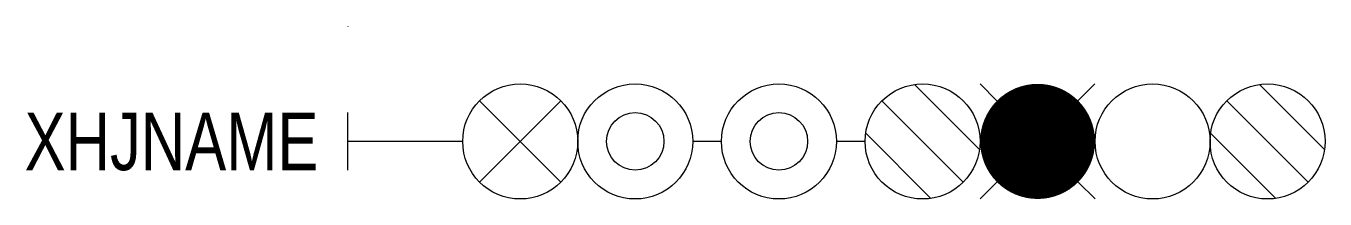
# Model space of a CAD drawing. Header units: inches. Extents: x -11.2 to 34, y -6 to 0.
import ezdxf
from ezdxf.enums import TextEntityAlignment as Align

# ---------------------------------------------------------------- set-up
doc = ezdxf.new("R2010")
doc.units = ezdxf.units.IN
doc.header["$MEASUREMENT"] = 0

msp = doc.modelspace()

# ---------------------------------------------------------------- linework, layer by layer
for p, q in [((0, 0.01), (0, -0.01)), ((0, -5), (0, -3)), ((4, -4), (0, -4)), ((13, -4), (12, -4)), ((18, -4), (17, -4))]:
    msp.add_line(p, q)
at = {"color": 2}
for p, q in [((19.717, -2.02), (21.98, -4.283)), ((31.717, -2.02), (33.98, -4.283)), ((18.586, -2.586), (21.414, -5.414)), ((30.586, -2.586), (33.414, -5.414)), ((18.02, -3.717), (20.283, -5.98)), ((30.02, -3.717), (32.283, -5.98))]:
    msp.add_line(p, q, dxfattribs=at)
at = {"color": 1, "linetype": 'ByBlock', "ltscale": 3}
for p, q in [((22.586, -2.586), (22, -2)), ((25.995, -1.995), (25.409, -2.581)), ((22.586, -5.414), (22, -6)), ((26, -6), (25.414, -5.414))]:
    msp.add_line(p, q, dxfattribs=at)
at = {"color": 7}
for p, q in [((7.414, -2.586), (4.586, -5.414)), ((7.414, -5.414), (4.586, -2.586))]:
    msp.add_line(p, q, dxfattribs=at)
at = {"color": 1, "const_width": 2}
msp.add_lwpolyline([(25, -4, 1), (23, -4, 1)], format="xyb", close=True, dxfattribs=at)
for centre, radius in [((6, -4), 2), ((10, -4), 2), ((15, -4), 2), ((10, -4), 1), ((15, -4), 1)]:
    msp.add_circle(centre, radius)
at = {"color": 2}
for centre in [(20, -4), (32, -4)]:
    msp.add_circle(centre, 2, dxfattribs=at)
at = {"color": 3}
msp.add_circle((28, -4), 2, dxfattribs=at)

# ---------------------------------------------------------------- texts
at = {"width": 0.8}
msp.add_attdef('XHJNAME', text='XN', height=2, dxfattribs=at).set_placement((-1.02, -5), align=Align.RIGHT)

doc.saveas('drawing.dxf')
